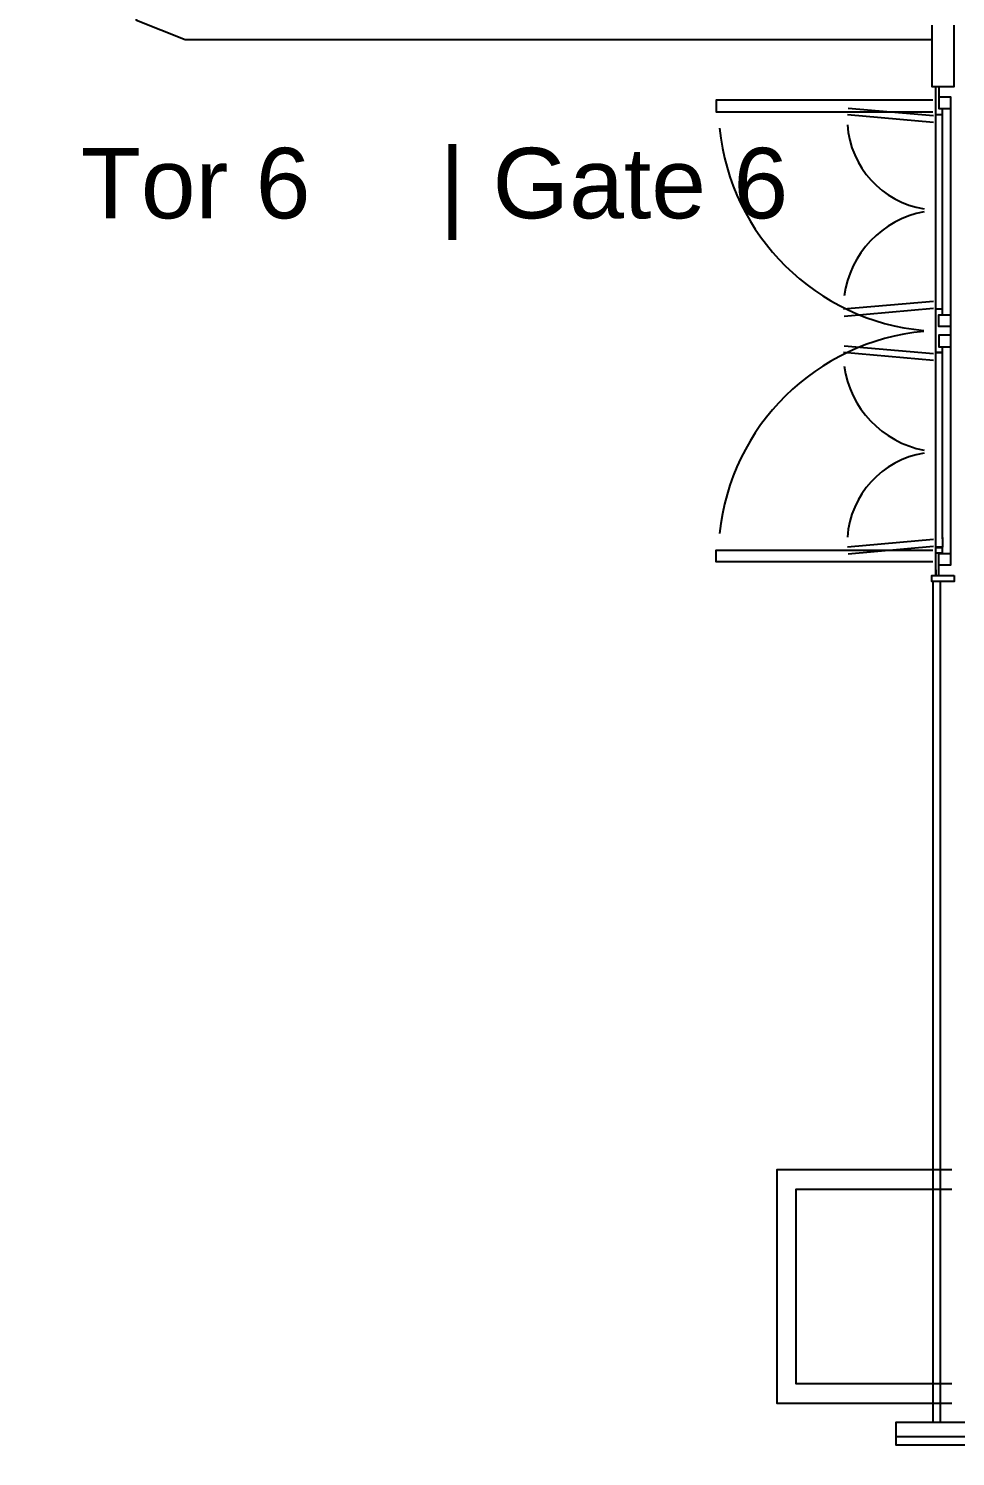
# Model space of a CAD drawing. Header units: metres. Extents: x 19 to 194, y 62 to 154.
# Drawn here: x 19.58 to 29.11, y 68.15 to 82.84 of the extents above; entities that cross this region are included whole.
import ezdxf

# ---------------------------------------------------------------- set-up
doc = ezdxf.new("R2010")
doc.units = ezdxf.units.M
doc.header["$MEASUREMENT"] = 0
doc.layers.add('ALL', color=7, linetype='Continuous')
doc.layers.add('ALL4', color=7, linetype='Continuous')
doc.styles.add('Arial', font='Arial.ttf')

msp = doc.modelspace()

# ---------------------------------------------------------------- linework, layer by layer
at = {"layer": 'ALL', "color": 18, "lineweight": 25, "true_color": 0x000000}
for points in [[(28.8689, 82.7203), (21.1914, 82.7203), (20.69, 82.9185), (20.6972, 90.9703), (20.838, 90.9703), (20.8264, 92.2303), (19.6437, 92.2303), (19.5807, 92.1875), (19.7648, 91.5734), (20.2211, 91.1328), (20.84, 90.9703)], [(28.8689, 82.8703), (28.8689, 82.2408), (29.1009, 82.2408), (29.1009, 82.8703)], [(28.911, 77.5978), (28.911, 82.2408)], [(28.941, 82.2408), (28.941, 82.0148), (29.061, 82.0148)], [(28.8816, 82.1003), (26.6515, 82.1003), (26.6515, 81.9803), (28.8816, 81.9803)], [(28.941, 82.1348), (29.061, 82.1348), (29.061, 77.3158), (28.941, 77.3158)], [(28.8866, 81.8699), (28.0024, 81.9473)], [(28.0085, 82.017), (28.8866, 81.9402)], [(28.981, 81.9478), (28.9135, 81.9478)], [(28.981, 79.8968), (28.981, 82.0068)], [(28.8866, 80.0289), (27.9625, 79.9481)], [(27.9686, 79.8784), (28.8866, 79.9587)], [(28.981, 79.9478), (28.911, 79.9478)], [(29.061, 79.7698), (28.941, 79.7698), (28.941, 79.8898), (29.061, 79.8898)], [(29.061, 79.6808), (28.941, 79.6808), (28.941, 79.5608), (29.061, 79.5608)], [(28.8866, 79.4216), (27.9625, 79.5025)], [(27.9686, 79.5722), (28.8866, 79.4919)], [(28.9135, 79.5028), (28.981, 79.5028), (28.911, 79.5028)], [(28.981, 77.5858), (28.981, 79.5538)], [(28.8866, 77.5807), (28.0024, 77.5033)], [(28.911, 77.3098), (28.911, 77.6008)], [(28.981, 77.6008), (28.981, 77.5028), (28.9135, 77.5028), (28.981, 77.5028)], [(28.8816, 77.3503), (26.6515, 77.3503), (26.6515, 77.4703), (28.8816, 77.4703)], [(28.0085, 77.4336), (28.8866, 77.5104)], [(28.911, 77.4438), (28.981, 77.4438), (28.981, 77.5028), (28.911, 77.5028)], [(28.911, 77.2698), (28.911, 77.2098), (28.911, 77.4978), (28.981, 77.4978)], [(28.941, 77.2098), (28.941, 77.4358), (29.061, 77.4358)], [(28.8849, 68.5003), (28.8849, 77.1498)], [(28.9609, 68.5003), (28.9609, 77.1498)], [(29.075, 71.0987), (27.275, 71.0987), (27.2749, 68.6981), (29.0749, 68.6981)], [(29.0749, 68.8981), (27.4749, 68.8981), (27.475, 70.8987), (29.075, 70.8987)], [(28.4999, 68.3553), (28.4999, 68.2703), (36.7199, 68.2703), (36.7199, 68.2953)]]:
    msp.add_lwpolyline(points, dxfattribs=at)
for points in [[(29.1009, 77.2098), (29.1009, 77.1498), (28.8689, 77.1498), (28.8689, 77.2098), (28.9409, 77.2098), (28.9409, 77.2098)], [(36.8599, 68.1502), (36.8599, 68.5003), (28.4999, 68.5003), (28.4999, 68.3553), (36.7799, 68.3553), (36.7799, 68.1502)]]:
    msp.add_lwpolyline(points, close=True, dxfattribs=at)
for centre, radius, start, end in [((29.001, 82.0478), 2.327, -174.12488, -95.2386), ((28.9392, 81.9082), 0.9388, -176.2164, -99.12518), ((28.981, 79.9478), 1.0215, 100.7589, 172.20374), ((29.001, 77.4028), 2.327, 95.23838, 174.12467), ((28.981, 79.5028), 1.0215, -172.20395, -100.75912), ((28.9392, 77.5424), 0.9388, 99.12496, 176.21619)]:
    msp.add_arc(centre, radius, start, end, dxfattribs=at)
at = {"layer": 'ALL4', "color": 18, "lineweight": 25, "true_color": 0x000000}
for points in [[(28.8689, 82.7203), (21.1914, 82.7203), (20.69, 82.9185), (20.6972, 90.9703), (20.838, 90.9703), (20.8264, 92.2303), (19.6437, 92.2303), (19.5807, 92.1875), (19.7648, 91.5734), (20.2211, 91.1328), (20.84, 90.9703)], [(28.8689, 82.8703), (28.8689, 82.2408), (29.1009, 82.2408), (29.1009, 82.8703)], [(28.911, 77.5978), (28.911, 82.2408)], [(28.941, 82.2408), (28.941, 82.0148), (29.061, 82.0148)], [(28.8816, 82.1003), (26.6515, 82.1003), (26.6515, 81.9803), (28.8816, 81.9803)], [(28.941, 82.1348), (29.061, 82.1348), (29.061, 77.3158), (28.941, 77.3158)], [(28.8866, 81.8699), (28.0024, 81.9473)], [(28.0085, 82.017), (28.8866, 81.9402)], [(28.981, 81.9478), (28.9135, 81.9478)], [(28.981, 79.8968), (28.981, 82.0068)], [(28.8866, 80.0289), (27.9625, 79.9481)], [(27.9686, 79.8784), (28.8866, 79.9587)], [(28.981, 79.9478), (28.911, 79.9478)], [(29.061, 79.7698), (28.941, 79.7698), (28.941, 79.8898), (29.061, 79.8898)], [(29.061, 79.6808), (28.941, 79.6808), (28.941, 79.5608), (29.061, 79.5608)], [(28.8866, 79.4216), (27.9625, 79.5025)], [(27.9686, 79.5722), (28.8866, 79.4919)], [(28.9135, 79.5028), (28.981, 79.5028), (28.911, 79.5028)], [(28.981, 77.5858), (28.981, 79.5538)], [(28.8866, 77.5807), (28.0024, 77.5033)], [(28.911, 77.3098), (28.911, 77.6008)], [(28.981, 77.6008), (28.981, 77.5028), (28.9135, 77.5028), (28.981, 77.5028)], [(28.8816, 77.3503), (26.6515, 77.3503), (26.6515, 77.4703), (28.8816, 77.4703)], [(28.0085, 77.4336), (28.8866, 77.5104)], [(28.911, 77.4438), (28.981, 77.4438), (28.981, 77.5028), (28.911, 77.5028)], [(28.911, 77.2698), (28.911, 77.2098), (28.911, 77.4978), (28.981, 77.4978)], [(28.941, 77.2098), (28.941, 77.4358), (29.061, 77.4358)], [(28.8849, 68.5003), (28.8849, 77.1498)], [(28.9609, 68.5003), (28.9609, 77.1498)], [(29.075, 71.0987), (27.275, 71.0987), (27.2749, 68.6981), (29.0749, 68.6981)], [(29.0749, 68.8981), (27.4749, 68.8981), (27.475, 70.8987), (29.075, 70.8987)], [(28.4999, 68.3553), (28.4999, 68.2703), (36.7199, 68.2703), (36.7199, 68.2953)]]:
    msp.add_lwpolyline(points, dxfattribs=at)
for points in [[(29.1009, 77.2098), (29.1009, 77.1498), (28.8689, 77.1498), (28.8689, 77.2098), (28.9409, 77.2098), (28.9409, 77.2098)], [(36.8599, 68.1502), (36.8599, 68.5003), (28.4999, 68.5003), (28.4999, 68.3553), (36.7799, 68.3553), (36.7799, 68.1502)]]:
    msp.add_lwpolyline(points, close=True, dxfattribs=at)
for centre, radius, start, end in [((29.001, 82.0478), 2.327, -174.12488, -95.2386), ((28.9392, 81.9082), 0.9388, -176.2164, -99.12518), ((28.981, 79.9478), 1.0215, 100.7589, 172.20374), ((29.001, 77.4028), 2.327, 95.23838, 174.12467), ((28.981, 79.5028), 1.0215, -172.20395, -100.75912), ((28.9392, 77.5424), 0.9388, 99.12496, 176.21619)]:
    msp.add_arc(centre, radius, start, end, dxfattribs=at)

# ---------------------------------------------------------------- texts
at = {"layer": 'ALL', "color": 18, "true_color": 0x000000, "style": 'Arial'}
for s, p in [('Tor 6', (20.1166, 80.8836)), ('| Gate 6', (23.8083, 80.8836))]:
    msp.add_text(s, height=0.725, dxfattribs=at).set_placement(p)
at = {"layer": 'ALL4', "color": 18, "true_color": 0x000000, "style": 'Arial'}
for s, p in [('Tor 6', (20.1166, 80.8836)), ('| Gate 6', (23.8083, 80.8836))]:
    msp.add_text(s, height=0.725, dxfattribs=at).set_placement(p)

doc.saveas('drawing.dxf')
